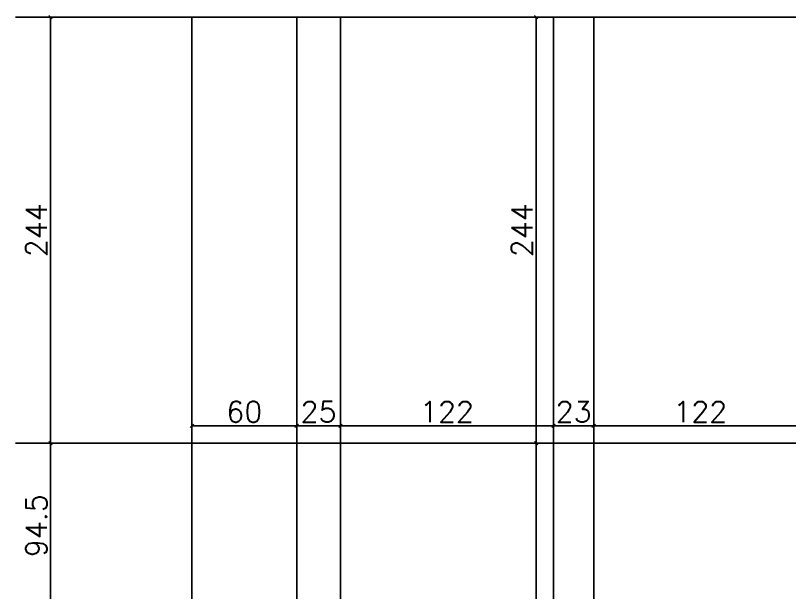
# Model space of a CAD drawing. Extents: x -40810 to 33675, y -2018 to 21213.
# Drawn here: x 13859.9 to 14303, y 15551 to 15881.5 of the extents above; entities that cross this region are included whole.
import ezdxf

# ---------------------------------------------------------------- set-up
doc = ezdxf.new("R2010")
doc.units = 0
doc.layers.get('0').update_dxf_attribs({"color": 1, "lineweight": 9})
doc.layers.add('P-NOTAS', color=7, linetype='Continuous')
doc.layers.add('Painéis', color=255, linetype='Continuous')
doc.styles.add('Romans', font='romans.shx', dxfattribs={"height": 12})
doc.dimstyles.new('cotas', dxfattribs={"dimtxt": 9, "dimasz": 2, "dimexe": 2, "dimexo": 2, "dimgap": 2, "dimtad": 1, "dimdec": 1, "dimzin": 12, "dimdsep": 46, "dimtxsty": 'Romans', "dimblk": 'OBLIQUE', "dimcen": 9, "dimclrd": 4, "dimclre": 4, "dimclrt": 240, "dimaunit": 1, "dimadec": 8, "dimazin": 3, "dimtfac": 1, "dimtdec": 1, "dimtix": 1, "dimtmove": 0, "dimatfit": 2, "dimldrblk": 'OBLIQUE', "dimfxl": 1, "dimtolj": 1, "dimtzin": 0, "dimlwd": -1, "dimlwe": -1, "dimarcsym": 0})

# ---------------------------------------------------------------- blocks, each defined once
blk = doc.blocks.new('_Oblique')
at = {"color": 0, "linetype": 'ByBlock', "lineweight": -2}
blk.add_line((-0.5, -0.5), (0.5, 0.5), dxfattribs=at)
blk = doc.blocks.new('*D3807')
at = {"layer": 'Defpoints', "color": 0, "linetype": 'Continuous', "ltscale": 30, "transparency": 16777216}
for p in [(13859.91, 15880.53), (13859.91, 15636.53), (13879.91, 15636.53)]:
    blk.add_point(p, dxfattribs=at)
at = {"layer": 'P-NOTAS', "color": 4, "linetype": 'Continuous', "ltscale": 30, "transparency": 16777216}
for p, q in [((13861.91, 15880.53), (13881.91, 15880.53)), ((13879.91, 15880.53), (13879.91, 15636.53)), ((13861.91, 15636.53), (13881.91, 15636.53))]:
    blk.add_line(p, q, dxfattribs=at)
at = {"layer": 'P-NOTAS', "color": 4, "linetype": 'Continuous', "ltscale": 30, "transparency": 16777216, "xscale": 2, "yscale": 2, "zscale": 2}
for p, rotation in [((13879.91, 15880.53), 90), ((13879.91, 15636.53), 270)]:
    blk.add_blockref('_Oblique', p, dxfattribs=dict(at, rotation=rotation))
at = {"layer": 'P-NOTAS', "color": 240, "linetype": 'Continuous', "ltscale": 30, "transparency": 16777216, "insert": (13871.91, 15758.53), "char_height": 12, "attachment_point": 5, "rotation": 90, "style": 'Romans'}
blk.add_mtext('\\A1;244', dxfattribs=at)
blk = doc.blocks.new('*D3809')
at = {"layer": 'Defpoints', "color": 0, "linetype": 'Continuous', "ltscale": 30, "transparency": 16777216}
for p in [(13859.91, 15636.53), (13859.91, 15542.03), (13879.91, 15542.03)]:
    blk.add_point(p, dxfattribs=at)
at = {"layer": 'P-NOTAS', "color": 4, "linetype": 'Continuous', "ltscale": 30, "transparency": 16777216}
for p, q in [((13861.91, 15636.53), (13881.91, 15636.53)), ((13879.91, 15636.53), (13879.91, 15542.03)), ((13861.91, 15542.03), (13881.91, 15542.03))]:
    blk.add_line(p, q, dxfattribs=at)
at = {"layer": 'P-NOTAS', "color": 4, "linetype": 'Continuous', "ltscale": 30, "transparency": 16777216, "xscale": 2, "yscale": 2, "zscale": 2}
for p, rotation in [((13879.91, 15636.53), 90), ((13879.91, 15542.03), 270)]:
    blk.add_blockref('_Oblique', p, dxfattribs=dict(at, rotation=rotation))
at = {"layer": 'P-NOTAS', "color": 240, "linetype": 'Continuous', "ltscale": 30, "transparency": 16777216, "insert": (13871.91, 15589.28), "char_height": 12, "attachment_point": 5, "rotation": 90, "style": 'Romans'}
blk.add_mtext('\\A1;94.5', dxfattribs=at)
blk = doc.blocks.new('*D3811')
at = {"layer": 'Defpoints', "color": 0, "linetype": 'Continuous', "ltscale": 30, "transparency": 16777216}
for p in [(14020.91, 15646.5), (13960.91, 15636.5), (14020.91, 15636.5)]:
    blk.add_point(p, dxfattribs=at)
at = {"layer": 'P-NOTAS', "color": 4, "linetype": 'Continuous', "ltscale": 30, "transparency": 16777216}
for p, q in [((13960.91, 15638.5), (13960.91, 15648.5)), ((13960.91, 15646.5), (14020.91, 15646.5)), ((14020.91, 15638.5), (14020.91, 15648.5))]:
    blk.add_line(p, q, dxfattribs=at)
at = {"layer": 'P-NOTAS', "color": 4, "linetype": 'Continuous', "ltscale": 30, "transparency": 16777216, "xscale": 2, "yscale": 2, "zscale": 2, "rotation": 180}
blk.add_blockref('_Oblique', (13960.91, 15646.5), dxfattribs=at)
at = {"layer": 'P-NOTAS', "color": 4, "linetype": 'Continuous', "ltscale": 30, "transparency": 16777216, "xscale": 2, "yscale": 2, "zscale": 2}
blk.add_blockref('_Oblique', (14020.91, 15646.5), dxfattribs=at)
at = {"layer": 'P-NOTAS', "color": 240, "linetype": 'Continuous', "ltscale": 30, "transparency": 16777216, "insert": (13990.91, 15654.5), "char_height": 12, "attachment_point": 5, "style": 'Romans'}
blk.add_mtext('\\A1;60', dxfattribs=at)
blk = doc.blocks.new('*D3812')
at = {"layer": 'Defpoints', "color": 0, "linetype": 'Continuous', "ltscale": 30, "transparency": 16777216}
for p in [(14045.91, 15646.5), (14020.91, 15636.5), (14045.91, 15636.5)]:
    blk.add_point(p, dxfattribs=at)
at = {"layer": 'P-NOTAS', "color": 4, "linetype": 'Continuous', "ltscale": 30, "transparency": 16777216}
for p, q in [((14020.91, 15638.5), (14020.91, 15648.5)), ((14020.91, 15646.5), (14045.91, 15646.5)), ((14045.91, 15638.5), (14045.91, 15648.5))]:
    blk.add_line(p, q, dxfattribs=at)
at = {"layer": 'P-NOTAS', "color": 4, "linetype": 'Continuous', "ltscale": 30, "transparency": 16777216, "xscale": 2, "yscale": 2, "zscale": 2, "rotation": 180}
blk.add_blockref('_Oblique', (14020.91, 15646.5), dxfattribs=at)
at = {"layer": 'P-NOTAS', "color": 4, "linetype": 'Continuous', "ltscale": 30, "transparency": 16777216, "xscale": 2, "yscale": 2, "zscale": 2}
blk.add_blockref('_Oblique', (14045.91, 15646.5), dxfattribs=at)
at = {"layer": 'P-NOTAS', "color": 240, "linetype": 'Continuous', "ltscale": 30, "transparency": 16777216, "insert": (14033.41, 15654.5), "char_height": 12, "attachment_point": 5, "style": 'Romans'}
blk.add_mtext('\\A1;25', dxfattribs=at)
blk = doc.blocks.new('*D3813')
at = {"layer": 'Defpoints', "color": 0, "linetype": 'Continuous', "ltscale": 30, "transparency": 16777216}
for p in [(14167.91, 15646.5), (14045.91, 15636.5), (14167.91, 15636.5)]:
    blk.add_point(p, dxfattribs=at)
at = {"layer": 'P-NOTAS', "color": 4, "linetype": 'Continuous', "ltscale": 30, "transparency": 16777216}
for p, q in [((14045.91, 15638.5), (14045.91, 15648.5)), ((14045.91, 15646.5), (14167.91, 15646.5)), ((14167.91, 15638.5), (14167.91, 15648.5))]:
    blk.add_line(p, q, dxfattribs=at)
at = {"layer": 'P-NOTAS', "color": 4, "linetype": 'Continuous', "ltscale": 30, "transparency": 16777216, "xscale": 2, "yscale": 2, "zscale": 2, "rotation": 180}
blk.add_blockref('_Oblique', (14045.91, 15646.5), dxfattribs=at)
at = {"layer": 'P-NOTAS', "color": 4, "linetype": 'Continuous', "ltscale": 30, "transparency": 16777216, "xscale": 2, "yscale": 2, "zscale": 2}
blk.add_blockref('_Oblique', (14167.91, 15646.5), dxfattribs=at)
at = {"layer": 'P-NOTAS', "color": 240, "linetype": 'Continuous', "ltscale": 30, "transparency": 16777216, "insert": (14106.91, 15654.5), "char_height": 12, "attachment_point": 5, "style": 'Romans'}
blk.add_mtext('\\A1;122', dxfattribs=at)
blk = doc.blocks.new('*D3814')
at = {"layer": 'Defpoints', "color": 0, "linetype": 'Continuous', "ltscale": 30, "transparency": 16777216}
for p in [(14190.91, 15646.5), (14167.91, 15636.5), (14190.91, 15636.5)]:
    blk.add_point(p, dxfattribs=at)
at = {"layer": 'P-NOTAS', "color": 4, "linetype": 'Continuous', "ltscale": 30, "transparency": 16777216}
for p, q in [((14167.91, 15646.5), (14165.91, 15646.5)), ((14167.91, 15638.5), (14167.91, 15648.5)), ((14167.91, 15646.5), (14190.91, 15646.5)), ((14190.91, 15638.5), (14190.91, 15648.5)), ((14190.91, 15646.5), (14192.91, 15646.5))]:
    blk.add_line(p, q, dxfattribs=at)
at = {"layer": 'P-NOTAS', "color": 4, "linetype": 'Continuous', "ltscale": 30, "transparency": 16777216, "xscale": 2, "yscale": 2, "zscale": 2}
blk.add_blockref('_Oblique', (14167.91, 15646.5), dxfattribs=at)
at = {"layer": 'P-NOTAS', "color": 4, "linetype": 'Continuous', "ltscale": 30, "transparency": 16777216, "xscale": 2, "yscale": 2, "zscale": 2, "rotation": 180}
blk.add_blockref('_Oblique', (14190.91, 15646.5), dxfattribs=at)
at = {"layer": 'P-NOTAS', "color": 240, "linetype": 'Continuous', "ltscale": 30, "transparency": 16777216, "insert": (14179.41, 15654.5), "char_height": 12, "attachment_point": 5, "style": 'Romans'}
blk.add_mtext('\\A1;23', dxfattribs=at)
blk = doc.blocks.new('*D3815')
at = {"layer": 'Defpoints', "color": 0, "linetype": 'Continuous', "ltscale": 30, "transparency": 16777216}
for p in [(14312.91, 15646.5), (14190.91, 15636.5), (14312.91, 15636.5)]:
    blk.add_point(p, dxfattribs=at)
at = {"layer": 'P-NOTAS', "color": 4, "linetype": 'Continuous', "ltscale": 30, "transparency": 16777216}
for p, q in [((14190.91, 15638.5), (14190.91, 15648.5)), ((14190.91, 15646.5), (14312.91, 15646.5)), ((14312.91, 15638.5), (14312.91, 15648.5))]:
    blk.add_line(p, q, dxfattribs=at)
at = {"layer": 'P-NOTAS', "color": 4, "linetype": 'Continuous', "ltscale": 30, "transparency": 16777216, "xscale": 2, "yscale": 2, "zscale": 2, "rotation": 180}
blk.add_blockref('_Oblique', (14190.91, 15646.5), dxfattribs=at)
at = {"layer": 'P-NOTAS', "color": 4, "linetype": 'Continuous', "ltscale": 30, "transparency": 16777216, "xscale": 2, "yscale": 2, "zscale": 2}
blk.add_blockref('_Oblique', (14312.91, 15646.5), dxfattribs=at)
at = {"layer": 'P-NOTAS', "color": 240, "linetype": 'Continuous', "ltscale": 30, "transparency": 16777216, "insert": (14251.91, 15654.5), "char_height": 12, "attachment_point": 5, "style": 'Romans'}
blk.add_mtext('\\A1;122', dxfattribs=at)
blk = doc.blocks.new('*D3818')
at = {"layer": 'Defpoints', "color": 0, "linetype": 'Continuous', "ltscale": 30, "transparency": 16777216}
for p in [(14167.93, 15880.53), (14157.93, 15636.53), (14167.93, 15636.53)]:
    blk.add_point(p, dxfattribs=at)
at = {"layer": 'P-NOTAS', "color": 4, "linetype": 'Continuous', "ltscale": 30, "transparency": 16777216}
for p, q in [((14165.93, 15880.53), (14155.93, 15880.53)), ((14157.93, 15880.53), (14157.93, 15636.53)), ((14165.93, 15636.53), (14155.93, 15636.53))]:
    blk.add_line(p, q, dxfattribs=at)
at = {"layer": 'P-NOTAS', "color": 4, "linetype": 'Continuous', "ltscale": 30, "transparency": 16777216, "xscale": 2, "yscale": 2, "zscale": 2}
for p, rotation in [((14157.93, 15880.53), 90), ((14157.93, 15636.53), 270)]:
    blk.add_blockref('_Oblique', p, dxfattribs=dict(at, rotation=rotation))
at = {"layer": 'P-NOTAS', "color": 240, "linetype": 'Continuous', "ltscale": 30, "transparency": 16777216, "insert": (14149.93, 15758.53), "char_height": 12, "attachment_point": 5, "rotation": 90, "style": 'Romans'}
blk.add_mtext('\\A1;244', dxfattribs=at)
blk = doc.blocks.new('*D3819')
at = {"layer": 'Defpoints', "color": 0, "linetype": 'Continuous', "ltscale": 30, "transparency": 16777216}
for p in [(14167.93, 15636.53), (14157.93, 15392.53), (14167.93, 15392.53)]:
    blk.add_point(p, dxfattribs=at)
at = {"layer": 'P-NOTAS', "color": 4, "linetype": 'Continuous', "ltscale": 30, "transparency": 16777216}
for p, q in [((14165.93, 15636.53), (14155.93, 15636.53)), ((14157.93, 15636.53), (14157.93, 15392.53)), ((14165.93, 15392.53), (14155.93, 15392.53))]:
    blk.add_line(p, q, dxfattribs=at)
at = {"layer": 'P-NOTAS', "color": 4, "linetype": 'Continuous', "ltscale": 30, "transparency": 16777216, "xscale": 2, "yscale": 2, "zscale": 2}
for p, rotation in [((14157.93, 15636.53), 90), ((14157.93, 15392.53), 270)]:
    blk.add_blockref('_Oblique', p, dxfattribs=dict(at, rotation=rotation))
at = {"layer": 'P-NOTAS', "color": 240, "linetype": 'Continuous', "ltscale": 30, "transparency": 16777216, "insert": (14149.93, 15514.53), "char_height": 12, "attachment_point": 5, "rotation": 90, "style": 'Romans'}
blk.add_mtext('\\A1;244', dxfattribs=at)
blk = doc.blocks.new('*D6345')
at = {"layer": 'Defpoints', "color": 0, "ltscale": 30, "transparency": 16777216}
for p in [(13859.91, 15880.53), (13859.91, 15636.53), (13879.91, 15636.53)]:
    blk.add_point(p, dxfattribs=at)
at = {"layer": 'P-NOTAS', "color": 4, "ltscale": 30, "transparency": 16777216}
for p, q in [((13861.91, 15880.53), (13881.91, 15880.53)), ((13879.91, 15880.53), (13879.91, 15636.53)), ((13861.91, 15636.53), (13881.91, 15636.53))]:
    blk.add_line(p, q, dxfattribs=at)
at = {"layer": 'P-NOTAS', "color": 4, "ltscale": 30, "transparency": 16777216, "xscale": 2, "yscale": 2, "zscale": 2}
for p, rotation in [((13879.91, 15880.53), 90), ((13879.91, 15636.53), 270)]:
    blk.add_blockref('_Oblique', p, dxfattribs=dict(at, rotation=rotation))
at = {"layer": 'P-NOTAS', "color": 240, "ltscale": 30, "transparency": 16777216, "insert": (13871.91, 15758.53), "char_height": 12, "attachment_point": 5, "rotation": 90, "style": 'Romans'}
blk.add_mtext('\\A1;244', dxfattribs=at)
blk = doc.blocks.new('*D6347')
at = {"layer": 'Defpoints', "color": 0, "ltscale": 30, "transparency": 16777216}
for p in [(13859.91, 15636.53), (13859.91, 15542.03), (13879.91, 15542.03)]:
    blk.add_point(p, dxfattribs=at)
at = {"layer": 'P-NOTAS', "color": 4, "ltscale": 30, "transparency": 16777216}
for p, q in [((13861.91, 15636.53), (13881.91, 15636.53)), ((13879.91, 15636.53), (13879.91, 15542.03)), ((13861.91, 15542.03), (13881.91, 15542.03))]:
    blk.add_line(p, q, dxfattribs=at)
at = {"layer": 'P-NOTAS', "color": 4, "ltscale": 30, "transparency": 16777216, "xscale": 2, "yscale": 2, "zscale": 2}
for p, rotation in [((13879.91, 15636.53), 90), ((13879.91, 15542.03), 270)]:
    blk.add_blockref('_Oblique', p, dxfattribs=dict(at, rotation=rotation))
at = {"layer": 'P-NOTAS', "color": 240, "ltscale": 30, "transparency": 16777216, "insert": (13871.91, 15589.28), "char_height": 12, "attachment_point": 5, "rotation": 90, "style": 'Romans'}
blk.add_mtext('\\A1;94.5', dxfattribs=at)
blk = doc.blocks.new('*D6349')
at = {"layer": 'Defpoints', "color": 0, "ltscale": 30, "transparency": 16777216}
for p in [(14020.91, 15646.5), (13960.91, 15636.5), (14020.91, 15636.5)]:
    blk.add_point(p, dxfattribs=at)
at = {"layer": 'P-NOTAS', "color": 4, "ltscale": 30, "transparency": 16777216}
for p, q in [((13960.91, 15638.5), (13960.91, 15648.5)), ((13960.91, 15646.5), (14020.91, 15646.5)), ((14020.91, 15638.5), (14020.91, 15648.5))]:
    blk.add_line(p, q, dxfattribs=at)
at = {"layer": 'P-NOTAS', "color": 4, "ltscale": 30, "transparency": 16777216, "xscale": 2, "yscale": 2, "zscale": 2, "rotation": 180}
blk.add_blockref('_Oblique', (13960.91, 15646.5), dxfattribs=at)
at = {"layer": 'P-NOTAS', "color": 4, "ltscale": 30, "transparency": 16777216, "xscale": 2, "yscale": 2, "zscale": 2}
blk.add_blockref('_Oblique', (14020.91, 15646.5), dxfattribs=at)
at = {"layer": 'P-NOTAS', "color": 240, "ltscale": 30, "transparency": 16777216, "insert": (13990.91, 15654.5), "char_height": 12, "attachment_point": 5, "style": 'Romans'}
blk.add_mtext('\\A1;60', dxfattribs=at)
blk = doc.blocks.new('*D6350')
at = {"layer": 'Defpoints', "color": 0, "ltscale": 30, "transparency": 16777216}
for p in [(14045.91, 15646.5), (14020.91, 15636.5), (14045.91, 15636.5)]:
    blk.add_point(p, dxfattribs=at)
at = {"layer": 'P-NOTAS', "color": 4, "ltscale": 30, "transparency": 16777216}
for p, q in [((14020.91, 15638.5), (14020.91, 15648.5)), ((14020.91, 15646.5), (14045.91, 15646.5)), ((14045.91, 15638.5), (14045.91, 15648.5))]:
    blk.add_line(p, q, dxfattribs=at)
at = {"layer": 'P-NOTAS', "color": 4, "ltscale": 30, "transparency": 16777216, "xscale": 2, "yscale": 2, "zscale": 2, "rotation": 180}
blk.add_blockref('_Oblique', (14020.91, 15646.5), dxfattribs=at)
at = {"layer": 'P-NOTAS', "color": 4, "ltscale": 30, "transparency": 16777216, "xscale": 2, "yscale": 2, "zscale": 2}
blk.add_blockref('_Oblique', (14045.91, 15646.5), dxfattribs=at)
at = {"layer": 'P-NOTAS', "color": 240, "ltscale": 30, "transparency": 16777216, "insert": (14033.41, 15654.5), "char_height": 12, "attachment_point": 5, "style": 'Romans'}
blk.add_mtext('\\A1;25', dxfattribs=at)
blk = doc.blocks.new('*D6351')
at = {"layer": 'Defpoints', "color": 0, "ltscale": 30, "transparency": 16777216}
for p in [(14167.91, 15646.5), (14045.91, 15636.5), (14167.91, 15636.5)]:
    blk.add_point(p, dxfattribs=at)
at = {"layer": 'P-NOTAS', "color": 4, "ltscale": 30, "transparency": 16777216}
for p, q in [((14045.91, 15638.5), (14045.91, 15648.5)), ((14045.91, 15646.5), (14167.91, 15646.5)), ((14167.91, 15638.5), (14167.91, 15648.5))]:
    blk.add_line(p, q, dxfattribs=at)
at = {"layer": 'P-NOTAS', "color": 4, "ltscale": 30, "transparency": 16777216, "xscale": 2, "yscale": 2, "zscale": 2, "rotation": 180}
blk.add_blockref('_Oblique', (14045.91, 15646.5), dxfattribs=at)
at = {"layer": 'P-NOTAS', "color": 4, "ltscale": 30, "transparency": 16777216, "xscale": 2, "yscale": 2, "zscale": 2}
blk.add_blockref('_Oblique', (14167.91, 15646.5), dxfattribs=at)
at = {"layer": 'P-NOTAS', "color": 240, "ltscale": 30, "transparency": 16777216, "insert": (14106.91, 15654.5), "char_height": 12, "attachment_point": 5, "style": 'Romans'}
blk.add_mtext('\\A1;122', dxfattribs=at)
blk = doc.blocks.new('*D6352')
at = {"layer": 'Defpoints', "color": 0, "ltscale": 30, "transparency": 16777216}
for p in [(14190.91, 15646.5), (14167.91, 15636.5), (14190.91, 15636.5)]:
    blk.add_point(p, dxfattribs=at)
at = {"layer": 'P-NOTAS', "color": 4, "ltscale": 30, "transparency": 16777216}
for p, q in [((14167.91, 15646.5), (14165.91, 15646.5)), ((14167.91, 15638.5), (14167.91, 15648.5)), ((14167.91, 15646.5), (14190.91, 15646.5)), ((14190.91, 15638.5), (14190.91, 15648.5)), ((14190.91, 15646.5), (14192.91, 15646.5))]:
    blk.add_line(p, q, dxfattribs=at)
at = {"layer": 'P-NOTAS', "color": 4, "ltscale": 30, "transparency": 16777216, "xscale": 2, "yscale": 2, "zscale": 2}
blk.add_blockref('_Oblique', (14167.91, 15646.5), dxfattribs=at)
at = {"layer": 'P-NOTAS', "color": 4, "ltscale": 30, "transparency": 16777216, "xscale": 2, "yscale": 2, "zscale": 2, "rotation": 180}
blk.add_blockref('_Oblique', (14190.91, 15646.5), dxfattribs=at)
at = {"layer": 'P-NOTAS', "color": 240, "ltscale": 30, "transparency": 16777216, "insert": (14179.41, 15654.5), "char_height": 12, "attachment_point": 5, "style": 'Romans'}
blk.add_mtext('\\A1;23', dxfattribs=at)
blk = doc.blocks.new('*D6353')
at = {"layer": 'Defpoints', "color": 0, "ltscale": 30, "transparency": 16777216}
for p in [(14312.91, 15646.5), (14190.91, 15636.5), (14312.91, 15636.5)]:
    blk.add_point(p, dxfattribs=at)
at = {"layer": 'P-NOTAS', "color": 4, "ltscale": 30, "transparency": 16777216}
for p, q in [((14190.91, 15638.5), (14190.91, 15648.5)), ((14190.91, 15646.5), (14312.91, 15646.5)), ((14312.91, 15638.5), (14312.91, 15648.5))]:
    blk.add_line(p, q, dxfattribs=at)
at = {"layer": 'P-NOTAS', "color": 4, "ltscale": 30, "transparency": 16777216, "xscale": 2, "yscale": 2, "zscale": 2, "rotation": 180}
blk.add_blockref('_Oblique', (14190.91, 15646.5), dxfattribs=at)
at = {"layer": 'P-NOTAS', "color": 4, "ltscale": 30, "transparency": 16777216, "xscale": 2, "yscale": 2, "zscale": 2}
blk.add_blockref('_Oblique', (14312.91, 15646.5), dxfattribs=at)
at = {"layer": 'P-NOTAS', "color": 240, "ltscale": 30, "transparency": 16777216, "insert": (14251.91, 15654.5), "char_height": 12, "attachment_point": 5, "style": 'Romans'}
blk.add_mtext('\\A1;122', dxfattribs=at)
blk = doc.blocks.new('*D6356')
at = {"layer": 'Defpoints', "color": 0, "ltscale": 30, "transparency": 16777216}
for p in [(14167.93, 15880.53), (14157.93, 15636.53), (14167.93, 15636.53)]:
    blk.add_point(p, dxfattribs=at)
at = {"layer": 'P-NOTAS', "color": 4, "ltscale": 30, "transparency": 16777216}
for p, q in [((14165.93, 15880.53), (14155.93, 15880.53)), ((14157.93, 15880.53), (14157.93, 15636.53)), ((14165.93, 15636.53), (14155.93, 15636.53))]:
    blk.add_line(p, q, dxfattribs=at)
at = {"layer": 'P-NOTAS', "color": 4, "ltscale": 30, "transparency": 16777216, "xscale": 2, "yscale": 2, "zscale": 2}
for p, rotation in [((14157.93, 15880.53), 90), ((14157.93, 15636.53), 270)]:
    blk.add_blockref('_Oblique', p, dxfattribs=dict(at, rotation=rotation))
at = {"layer": 'P-NOTAS', "color": 240, "ltscale": 30, "transparency": 16777216, "insert": (14149.93, 15758.53), "char_height": 12, "attachment_point": 5, "rotation": 90, "style": 'Romans'}
blk.add_mtext('\\A1;244', dxfattribs=at)
blk = doc.blocks.new('*D6357')
at = {"layer": 'Defpoints', "color": 0, "ltscale": 30, "transparency": 16777216}
for p in [(14167.93, 15636.53), (14157.93, 15392.53), (14167.93, 15392.53)]:
    blk.add_point(p, dxfattribs=at)
at = {"layer": 'P-NOTAS', "color": 4, "ltscale": 30, "transparency": 16777216}
for p, q in [((14165.93, 15636.53), (14155.93, 15636.53)), ((14157.93, 15636.53), (14157.93, 15392.53)), ((14165.93, 15392.53), (14155.93, 15392.53))]:
    blk.add_line(p, q, dxfattribs=at)
at = {"layer": 'P-NOTAS', "color": 4, "ltscale": 30, "transparency": 16777216, "xscale": 2, "yscale": 2, "zscale": 2}
for p, rotation in [((14157.93, 15636.53), 90), ((14157.93, 15392.53), 270)]:
    blk.add_blockref('_Oblique', p, dxfattribs=dict(at, rotation=rotation))
at = {"layer": 'P-NOTAS', "color": 240, "ltscale": 30, "transparency": 16777216, "insert": (14149.93, 15514.53), "char_height": 12, "attachment_point": 5, "rotation": 90, "style": 'Romans'}
blk.add_mtext('\\A1;244', dxfattribs=at)
blk = doc.blocks.new('*D6529')
at = {"layer": 'Defpoints', "color": 0, "ltscale": 30, "transparency": 16777216}
for p in [(13859.91, 15880.53), (13859.91, 15636.53), (13879.91, 15636.53)]:
    blk.add_point(p, dxfattribs=at)
at = {"layer": 'P-NOTAS', "color": 4, "ltscale": 30, "transparency": 16777216}
for p, q in [((13861.91, 15880.53), (13881.91, 15880.53)), ((13879.91, 15880.53), (13879.91, 15636.53)), ((13861.91, 15636.53), (13881.91, 15636.53))]:
    blk.add_line(p, q, dxfattribs=at)
at = {"layer": 'P-NOTAS', "color": 4, "ltscale": 30, "transparency": 16777216, "xscale": 2, "yscale": 2, "zscale": 2}
for p, rotation in [((13879.91, 15880.53), 90), ((13879.91, 15636.53), 270)]:
    blk.add_blockref('_Oblique', p, dxfattribs=dict(at, rotation=rotation))
at = {"layer": 'P-NOTAS', "color": 240, "ltscale": 30, "transparency": 16777216, "insert": (13871.91, 15758.53), "char_height": 12, "attachment_point": 5, "rotation": 90, "style": 'Romans'}
blk.add_mtext('\\A1;244', dxfattribs=at)
blk = doc.blocks.new('*D6531')
at = {"layer": 'Defpoints', "color": 0, "ltscale": 30, "transparency": 16777216}
for p in [(13859.91, 15636.53), (13859.91, 15542.03), (13879.91, 15542.03)]:
    blk.add_point(p, dxfattribs=at)
at = {"layer": 'P-NOTAS', "color": 4, "ltscale": 30, "transparency": 16777216}
for p, q in [((13861.91, 15636.53), (13881.91, 15636.53)), ((13879.91, 15636.53), (13879.91, 15542.03)), ((13861.91, 15542.03), (13881.91, 15542.03))]:
    blk.add_line(p, q, dxfattribs=at)
at = {"layer": 'P-NOTAS', "color": 4, "ltscale": 30, "transparency": 16777216, "xscale": 2, "yscale": 2, "zscale": 2}
for p, rotation in [((13879.91, 15636.53), 90), ((13879.91, 15542.03), 270)]:
    blk.add_blockref('_Oblique', p, dxfattribs=dict(at, rotation=rotation))
at = {"layer": 'P-NOTAS', "color": 240, "ltscale": 30, "transparency": 16777216, "insert": (13871.91, 15589.28), "char_height": 12, "attachment_point": 5, "rotation": 90, "style": 'Romans'}
blk.add_mtext('\\A1;94.5', dxfattribs=at)
blk = doc.blocks.new('*D6533')
at = {"layer": 'Defpoints', "color": 0, "ltscale": 30, "transparency": 16777216}
for p in [(14020.91, 15646.5), (13960.91, 15636.5), (14020.91, 15636.5)]:
    blk.add_point(p, dxfattribs=at)
at = {"layer": 'P-NOTAS', "color": 4, "ltscale": 30, "transparency": 16777216}
for p, q in [((13960.91, 15638.5), (13960.91, 15648.5)), ((13960.91, 15646.5), (14020.91, 15646.5)), ((14020.91, 15638.5), (14020.91, 15648.5))]:
    blk.add_line(p, q, dxfattribs=at)
at = {"layer": 'P-NOTAS', "color": 4, "ltscale": 30, "transparency": 16777216, "xscale": 2, "yscale": 2, "zscale": 2, "rotation": 180}
blk.add_blockref('_Oblique', (13960.91, 15646.5), dxfattribs=at)
at = {"layer": 'P-NOTAS', "color": 4, "ltscale": 30, "transparency": 16777216, "xscale": 2, "yscale": 2, "zscale": 2}
blk.add_blockref('_Oblique', (14020.91, 15646.5), dxfattribs=at)
at = {"layer": 'P-NOTAS', "color": 240, "ltscale": 30, "transparency": 16777216, "insert": (13990.91, 15654.5), "char_height": 12, "attachment_point": 5, "style": 'Romans'}
blk.add_mtext('\\A1;60', dxfattribs=at)
blk = doc.blocks.new('*D6534')
at = {"layer": 'Defpoints', "color": 0, "ltscale": 30, "transparency": 16777216}
for p in [(14045.91, 15646.5), (14020.91, 15636.5), (14045.91, 15636.5)]:
    blk.add_point(p, dxfattribs=at)
at = {"layer": 'P-NOTAS', "color": 4, "ltscale": 30, "transparency": 16777216}
for p, q in [((14020.91, 15638.5), (14020.91, 15648.5)), ((14020.91, 15646.5), (14045.91, 15646.5)), ((14045.91, 15638.5), (14045.91, 15648.5))]:
    blk.add_line(p, q, dxfattribs=at)
at = {"layer": 'P-NOTAS', "color": 4, "ltscale": 30, "transparency": 16777216, "xscale": 2, "yscale": 2, "zscale": 2, "rotation": 180}
blk.add_blockref('_Oblique', (14020.91, 15646.5), dxfattribs=at)
at = {"layer": 'P-NOTAS', "color": 4, "ltscale": 30, "transparency": 16777216, "xscale": 2, "yscale": 2, "zscale": 2}
blk.add_blockref('_Oblique', (14045.91, 15646.5), dxfattribs=at)
at = {"layer": 'P-NOTAS', "color": 240, "ltscale": 30, "transparency": 16777216, "insert": (14033.41, 15654.5), "char_height": 12, "attachment_point": 5, "style": 'Romans'}
blk.add_mtext('\\A1;25', dxfattribs=at)
blk = doc.blocks.new('*D6535')
at = {"layer": 'Defpoints', "color": 0, "ltscale": 30, "transparency": 16777216}
for p in [(14167.91, 15646.5), (14045.91, 15636.5), (14167.91, 15636.5)]:
    blk.add_point(p, dxfattribs=at)
at = {"layer": 'P-NOTAS', "color": 4, "ltscale": 30, "transparency": 16777216}
for p, q in [((14045.91, 15638.5), (14045.91, 15648.5)), ((14045.91, 15646.5), (14167.91, 15646.5)), ((14167.91, 15638.5), (14167.91, 15648.5))]:
    blk.add_line(p, q, dxfattribs=at)
at = {"layer": 'P-NOTAS', "color": 4, "ltscale": 30, "transparency": 16777216, "xscale": 2, "yscale": 2, "zscale": 2, "rotation": 180}
blk.add_blockref('_Oblique', (14045.91, 15646.5), dxfattribs=at)
at = {"layer": 'P-NOTAS', "color": 4, "ltscale": 30, "transparency": 16777216, "xscale": 2, "yscale": 2, "zscale": 2}
blk.add_blockref('_Oblique', (14167.91, 15646.5), dxfattribs=at)
at = {"layer": 'P-NOTAS', "color": 240, "ltscale": 30, "transparency": 16777216, "insert": (14106.91, 15654.5), "char_height": 12, "attachment_point": 5, "style": 'Romans'}
blk.add_mtext('\\A1;122', dxfattribs=at)
blk = doc.blocks.new('*D6536')
at = {"layer": 'Defpoints', "color": 0, "ltscale": 30, "transparency": 16777216}
for p in [(14190.91, 15646.5), (14167.91, 15636.5), (14190.91, 15636.5)]:
    blk.add_point(p, dxfattribs=at)
at = {"layer": 'P-NOTAS', "color": 4, "ltscale": 30, "transparency": 16777216}
for p, q in [((14167.91, 15646.5), (14165.91, 15646.5)), ((14167.91, 15638.5), (14167.91, 15648.5)), ((14167.91, 15646.5), (14190.91, 15646.5)), ((14190.91, 15638.5), (14190.91, 15648.5)), ((14190.91, 15646.5), (14192.91, 15646.5))]:
    blk.add_line(p, q, dxfattribs=at)
at = {"layer": 'P-NOTAS', "color": 4, "ltscale": 30, "transparency": 16777216, "xscale": 2, "yscale": 2, "zscale": 2}
blk.add_blockref('_Oblique', (14167.91, 15646.5), dxfattribs=at)
at = {"layer": 'P-NOTAS', "color": 4, "ltscale": 30, "transparency": 16777216, "xscale": 2, "yscale": 2, "zscale": 2, "rotation": 180}
blk.add_blockref('_Oblique', (14190.91, 15646.5), dxfattribs=at)
at = {"layer": 'P-NOTAS', "color": 240, "ltscale": 30, "transparency": 16777216, "insert": (14179.41, 15654.5), "char_height": 12, "attachment_point": 5, "style": 'Romans'}
blk.add_mtext('\\A1;23', dxfattribs=at)
blk = doc.blocks.new('*D6537')
at = {"layer": 'Defpoints', "color": 0, "ltscale": 30, "transparency": 16777216}
for p in [(14312.91, 15646.5), (14190.91, 15636.5), (14312.91, 15636.5)]:
    blk.add_point(p, dxfattribs=at)
at = {"layer": 'P-NOTAS', "color": 4, "ltscale": 30, "transparency": 16777216}
for p, q in [((14190.91, 15638.5), (14190.91, 15648.5)), ((14190.91, 15646.5), (14312.91, 15646.5)), ((14312.91, 15638.5), (14312.91, 15648.5))]:
    blk.add_line(p, q, dxfattribs=at)
at = {"layer": 'P-NOTAS', "color": 4, "ltscale": 30, "transparency": 16777216, "xscale": 2, "yscale": 2, "zscale": 2, "rotation": 180}
blk.add_blockref('_Oblique', (14190.91, 15646.5), dxfattribs=at)
at = {"layer": 'P-NOTAS', "color": 4, "ltscale": 30, "transparency": 16777216, "xscale": 2, "yscale": 2, "zscale": 2}
blk.add_blockref('_Oblique', (14312.91, 15646.5), dxfattribs=at)
at = {"layer": 'P-NOTAS', "color": 240, "ltscale": 30, "transparency": 16777216, "insert": (14251.91, 15654.5), "char_height": 12, "attachment_point": 5, "style": 'Romans'}
blk.add_mtext('\\A1;122', dxfattribs=at)
blk = doc.blocks.new('*D6540')
at = {"layer": 'Defpoints', "color": 0, "ltscale": 30, "transparency": 16777216}
for p in [(14167.93, 15880.53), (14157.93, 15636.53), (14167.93, 15636.53)]:
    blk.add_point(p, dxfattribs=at)
at = {"layer": 'P-NOTAS', "color": 4, "ltscale": 30, "transparency": 16777216}
for p, q in [((14165.93, 15880.53), (14155.93, 15880.53)), ((14157.93, 15880.53), (14157.93, 15636.53)), ((14165.93, 15636.53), (14155.93, 15636.53))]:
    blk.add_line(p, q, dxfattribs=at)
at = {"layer": 'P-NOTAS', "color": 4, "ltscale": 30, "transparency": 16777216, "xscale": 2, "yscale": 2, "zscale": 2}
for p, rotation in [((14157.93, 15880.53), 90), ((14157.93, 15636.53), 270)]:
    blk.add_blockref('_Oblique', p, dxfattribs=dict(at, rotation=rotation))
at = {"layer": 'P-NOTAS', "color": 240, "ltscale": 30, "transparency": 16777216, "insert": (14149.93, 15758.53), "char_height": 12, "attachment_point": 5, "rotation": 90, "style": 'Romans'}
blk.add_mtext('\\A1;244', dxfattribs=at)
blk = doc.blocks.new('*D6541')
at = {"layer": 'Defpoints', "color": 0, "ltscale": 30, "transparency": 16777216}
for p in [(14167.93, 15636.53), (14157.93, 15392.53), (14167.93, 15392.53)]:
    blk.add_point(p, dxfattribs=at)
at = {"layer": 'P-NOTAS', "color": 4, "ltscale": 30, "transparency": 16777216}
for p, q in [((14165.93, 15636.53), (14155.93, 15636.53)), ((14157.93, 15636.53), (14157.93, 15392.53)), ((14165.93, 15392.53), (14155.93, 15392.53))]:
    blk.add_line(p, q, dxfattribs=at)
at = {"layer": 'P-NOTAS', "color": 4, "ltscale": 30, "transparency": 16777216, "xscale": 2, "yscale": 2, "zscale": 2}
for p, rotation in [((14157.93, 15636.53), 90), ((14157.93, 15392.53), 270)]:
    blk.add_blockref('_Oblique', p, dxfattribs=dict(at, rotation=rotation))
at = {"layer": 'P-NOTAS', "color": 240, "ltscale": 30, "transparency": 16777216, "insert": (14149.93, 15514.53), "char_height": 12, "attachment_point": 5, "rotation": 90, "style": 'Romans'}
blk.add_mtext('\\A1;244', dxfattribs=at)

msp = doc.modelspace()

# ---------------------------------------------------------------- linework, layer by layer
at = {"layer": 'Painéis', "linetype": 'Continuous', "ltscale": 30}
for points in [[(14459.913, 15880.529), (13859.913, 15880.529)], [(13960.913, 15542.029), (13960.913, 15880.529)], [(14020.913, 15187.029), (14020.913, 15880.529)], [(14045.913, 15187.029), (14045.913, 15880.529)], [(14167.913, 15187.029), (14167.913, 15880.529)], [(14190.913, 15187.029), (14190.913, 15880.529)], [(13859.913, 15636.529), (14459.913, 15636.529)]]:
    msp.add_lwpolyline(points, dxfattribs=at)
at = {"layer": 'Painéis', "ltscale": 30}
for points in [[(14459.913, 15880.529), (13859.913, 15880.529)], [(14459.913, 15880.529), (13859.913, 15880.529)], [(13960.913, 15542.029), (13960.913, 15880.529)], [(13960.913, 15542.029), (13960.913, 15880.529)], [(14020.913, 15187.029), (14020.913, 15880.529)], [(14020.913, 15187.029), (14020.913, 15880.529)], [(14045.913, 15187.029), (14045.913, 15880.529)], [(14045.913, 15187.029), (14045.913, 15880.529)], [(14167.913, 15187.029), (14167.913, 15880.529)], [(14167.913, 15187.029), (14167.913, 15880.529)], [(14190.913, 15187.029), (14190.913, 15880.529)], [(14190.913, 15187.029), (14190.913, 15880.529)], [(13859.913, 15636.529), (14459.913, 15636.529)], [(13859.913, 15636.529), (14459.913, 15636.529)]]:
    msp.add_lwpolyline(points, dxfattribs=at)

# ---------------------------------------------------------------- dimensions: what is measured, and where the dimension line sits
at = {"layer": 'P-NOTAS', "linetype": 'Continuous', "ltscale": 30}
for base, p1, p2, picture, middle in [((13879.913, 15636.529), (13859.913, 15880.529), (13859.913, 15636.529), '*D3807', (13871.913, 15758.529)), ((14157.929, 15636.529), (14167.929, 15880.529), (14167.929, 15636.529), '*D3818', (14149.929, 15758.529)), ((13879.913, 15542.029), (13859.913, 15636.529), (13859.913, 15542.029), '*D3809', (13871.913, 15589.279)), ((14157.929, 15392.529), (14167.929, 15636.529), (14167.929, 15392.529), '*D3819', (14149.929, 15514.529))]:
    dim = msp.add_linear_dim(base=base, p1=p1, p2=p2, angle=90, dimstyle='cotas', dxfattribs=at)
    dim.commit()
    dim.dimension.update_dxf_attribs({"geometry": picture, "text_midpoint": middle})
at = {"layer": 'P-NOTAS', "ltscale": 30}
for base, p1, p2, picture, middle in [((13879.913, 15636.529), (13859.913, 15880.529), (13859.913, 15636.529), '*D6345', (13871.913, 15758.529)), ((13879.913, 15636.529), (13859.913, 15880.529), (13859.913, 15636.529), '*D6529', (13871.913, 15758.529)), ((14157.929, 15636.529), (14167.929, 15880.529), (14167.929, 15636.529), '*D6356', (14149.929, 15758.529)), ((14157.929, 15636.529), (14167.929, 15880.529), (14167.929, 15636.529), '*D6540', (14149.929, 15758.529)), ((13879.913, 15542.029), (13859.913, 15636.529), (13859.913, 15542.029), '*D6347', (13871.913, 15589.279)), ((13879.913, 15542.029), (13859.913, 15636.529), (13859.913, 15542.029), '*D6531', (13871.913, 15589.279)), ((14157.929, 15392.529), (14167.929, 15636.529), (14167.929, 15392.529), '*D6357', (14149.929, 15514.529)), ((14157.929, 15392.529), (14167.929, 15636.529), (14167.929, 15392.529), '*D6541', (14149.929, 15514.529))]:
    dim = msp.add_linear_dim(base=base, p1=p1, p2=p2, angle=90, dimstyle='cotas', dxfattribs=at)
    dim.commit()
    dim.dimension.update_dxf_attribs({"geometry": picture, "text_midpoint": middle})
at = {"layer": 'P-NOTAS', "linetype": 'Continuous', "ltscale": 30}
for base, p1, p2, picture, middle in [((14020.913, 15646.503), (13960.913, 15636.503), (14020.913, 15636.503), '*D3811', (13990.913, 15654.503)), ((14045.913, 15646.503), (14020.913, 15636.503), (14045.913, 15636.503), '*D3812', (14033.413, 15654.503)), ((14167.913, 15646.503), (14045.913, 15636.503), (14167.913, 15636.503), '*D3813', (14106.913, 15654.503)), ((14190.913, 15646.503), (14167.913, 15636.503), (14190.913, 15636.503), '*D3814', (14179.413, 15654.503)), ((14312.913, 15646.503), (14190.913, 15636.503), (14312.913, 15636.503), '*D3815', (14251.913, 15654.503))]:
    dim = msp.add_linear_dim(base=base, p1=p1, p2=p2, dimstyle='cotas', dxfattribs=at)
    dim.commit()
    dim.dimension.update_dxf_attribs({"geometry": picture, "text_midpoint": middle})
at = {"layer": 'P-NOTAS', "ltscale": 30}
for base, p1, p2, picture, middle in [((14020.913, 15646.503), (13960.913, 15636.503), (14020.913, 15636.503), '*D6349', (13990.913, 15654.503)), ((14020.913, 15646.503), (13960.913, 15636.503), (14020.913, 15636.503), '*D6533', (13990.913, 15654.503)), ((14045.913, 15646.503), (14020.913, 15636.503), (14045.913, 15636.503), '*D6350', (14033.413, 15654.503)), ((14045.913, 15646.503), (14020.913, 15636.503), (14045.913, 15636.503), '*D6534', (14033.413, 15654.503)), ((14167.913, 15646.503), (14045.913, 15636.503), (14167.913, 15636.503), '*D6351', (14106.913, 15654.503)), ((14167.913, 15646.503), (14045.913, 15636.503), (14167.913, 15636.503), '*D6535', (14106.913, 15654.503)), ((14190.913, 15646.503), (14167.913, 15636.503), (14190.913, 15636.503), '*D6352', (14179.413, 15654.503)), ((14190.913, 15646.503), (14167.913, 15636.503), (14190.913, 15636.503), '*D6536', (14179.413, 15654.503)), ((14312.913, 15646.503), (14190.913, 15636.503), (14312.913, 15636.503), '*D6353', (14251.913, 15654.503)), ((14312.913, 15646.503), (14190.913, 15636.503), (14312.913, 15636.503), '*D6537', (14251.913, 15654.503))]:
    dim = msp.add_linear_dim(base=base, p1=p1, p2=p2, dimstyle='cotas', dxfattribs=at)
    dim.commit()
    dim.dimension.update_dxf_attribs({"geometry": picture, "text_midpoint": middle})

doc.saveas('drawing.dxf')
